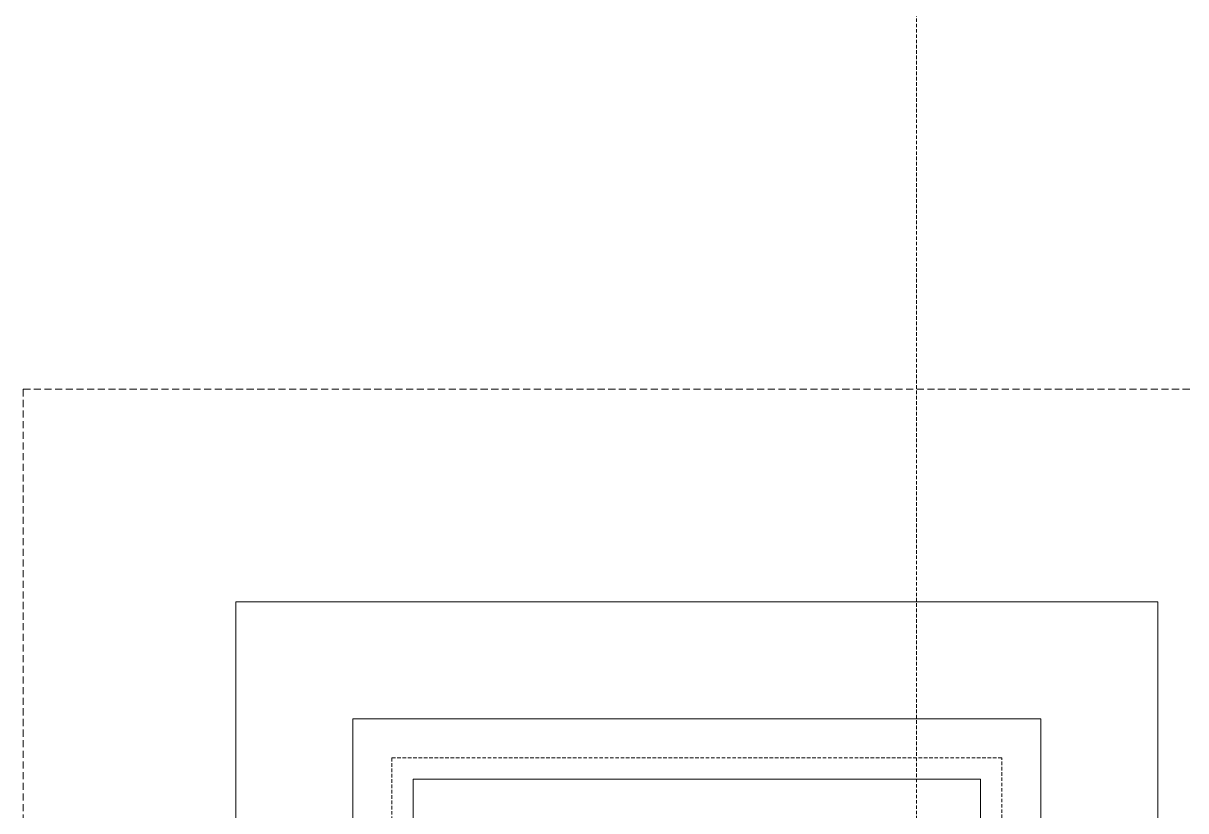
# Model space of a CAD drawing. Header units: inches. Extents: x 25480 to 951550, y -607927 to 1377809.
# Drawn here: x 508476 to 509295, y 353414 to 353970 of the extents above; entities that cross this region are included whole.
import ezdxf

# ---------------------------------------------------------------- set-up
doc = ezdxf.new("R2010")
doc.units = ezdxf.units.IN
doc.header["$MEASUREMENT"] = 0
doc.linetypes.add('HIDDEN', pattern=[0.375, 0.25, -0.125])
doc.linetypes.add('HIDDENX2', pattern=[0.75, 0.5, -0.25])
doc.layers.add('DIM', color=251, linetype='Continuous', lineweight=0)
doc.layers.add('M-X-BKGD', color=8, linetype='Continuous')

# ---------------------------------------------------------------- blocks, each defined once
blk = doc.blocks.new('123')
at = {"layer": 'DIM', "linetype": 'HIDDENX2', "lineweight": 0, "ltscale": 10}
blk.add_lwpolyline([(-774929.04, -1074236.2), (-776129.04, -1074236.2), (-776129.04, -1075186.2), (-774929.04, -1075186.2)], close=True, dxfattribs=at)
blk.add_lwpolyline([(-774929.04, -1074236.2), (-776129.04, -1074236.2), (-776129.04, -1075186.2), (-774929.04, -1075186.2)], close=True, dxfattribs=at)
at = {"layer": 'DIM', "linetype": 'HIDDEN', "lineweight": 0, "ltscale": 10}
blk.add_lwpolyline([(-775079.04, -1074386.2), (-775979.04, -1074386.2), (-775979.04, -1075036.2), (-775079.04, -1075036.2)], close=True, dxfattribs=at)
blk.add_lwpolyline([(-775079.04, -1074386.2), (-775979.04, -1074386.2), (-775979.04, -1075036.2), (-775079.04, -1075036.2)], close=True, dxfattribs=at)
at = {"layer": 'DIM', "lineweight": 0}
for points in [[(-775079.04, -1074386.2), (-775979.04, -1074386.2), (-775979.04, -1075036.2), (-775079.04, -1075036.2)], [(-775079.04, -1074386.2), (-775979.04, -1074386.2), (-775979.04, -1075036.2), (-775079.04, -1075036.2)], [(-775204.04, -1074511.2), (-775854.04, -1074511.2), (-775854.04, -1074911.2), (-775204.04, -1074911.2)], [(-775204.04, -1074511.2), (-775854.04, -1074511.2), (-775854.04, -1074911.2), (-775204.04, -1074911.2)]]:
    blk.add_lwpolyline(points, close=True, dxfattribs=at)
blk.add_lwpolyline([(-775896.54, -1074953.7), (-775161.54, -1074953.7), (-775161.54, -1074468.7), (-775896.54, -1074468.7)], dxfattribs=at)
blk.add_lwpolyline([(-775896.54, -1074953.7), (-775161.54, -1074953.7), (-775161.54, -1074468.7), (-775896.54, -1074468.7)], dxfattribs=at)
at = {"layer": 'DIM', "linetype": 'HIDDEN', "lineweight": 0, "ltscale": 10}
blk.add_lwpolyline([(-775869.04, -1074926.2), (-775189.04, -1074926.2), (-775189.04, -1074496.2), (-775616.37, -1074496.2)], dxfattribs=at)
blk.add_lwpolyline([(-775869.04, -1074926.2), (-775189.04, -1074926.2), (-775189.04, -1074496.2), (-775616.37, -1074496.2)], dxfattribs=at)

msp = doc.modelspace()

# ---------------------------------------------------------------- linework, layer by layer
at = {"layer": 'M-X-BKGD', "color": 8, "linetype": 'HIDDEN', "lineweight": 0, "ltscale": 10}
msp.add_line((509105.61, 341820.72), (509105.61, 383508.86), dxfattribs=at)

# ---------------------------------------------------------------- block references
at = {"layer": 'M-X-BKGD', "color": 8, "rotation": 90}
msp.add_blockref('123', (-565760.55, 1128640.7), dxfattribs=at)

doc.saveas('drawing.dxf')
